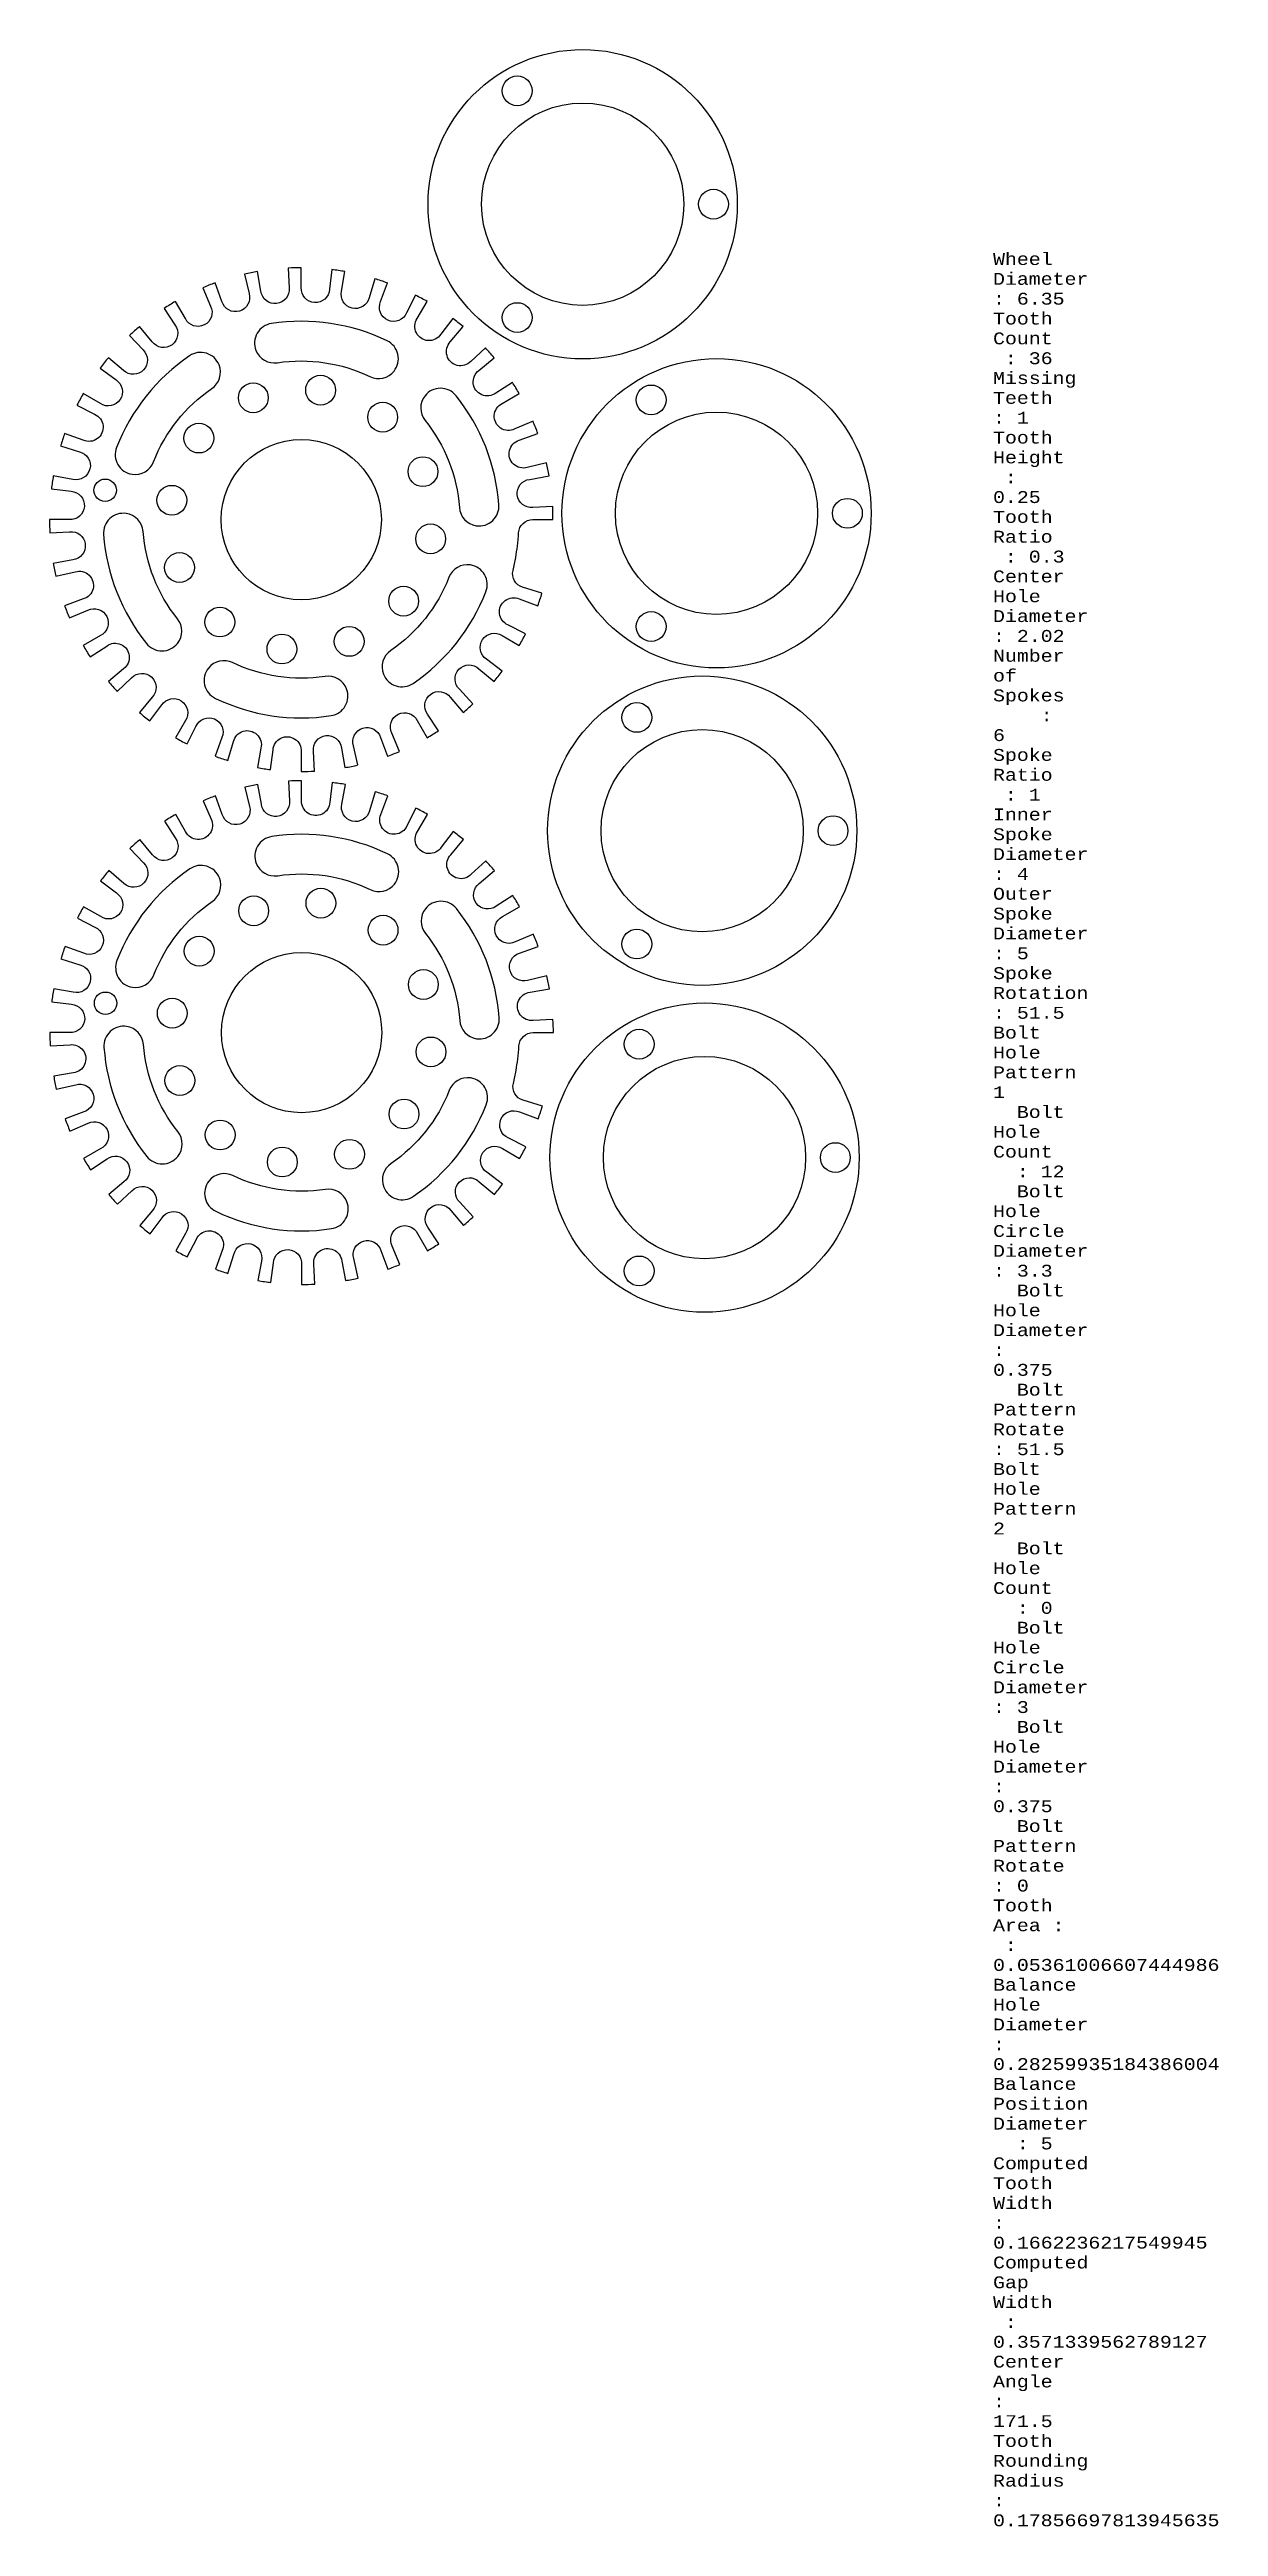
# Model space of a CAD drawing. Header units: inches. Extents: x -0.7 to 14, y -2.3 to 28.9.
import ezdxf

# ---------------------------------------------------------------- set-up
doc = ezdxf.new("R2010")
doc.units = ezdxf.units.IN
doc.header["$MEASUREMENT"] = 0
doc.layers.get('0').update_dxf_attribs({"color": 18, "lineweight": 25, "true_color": 0x000000})
doc.layers.add('Text and Dimensions', color=1, linetype='Continuous', lineweight=25, true_color=0xff0000, plot=False)
doc.styles.add('textstyle11', font='')
doc.styles.get('textstyle11').set_extended_font_data('Courier')

msp = doc.modelspace()

# ---------------------------------------------------------------- linework, layer by layer
at = {"flags": 128}
for points in [[(5.371, 23.024), (5.626, 23.024, 0.013091), (5.622, 23.191), (5.372, 23.178, -1), (5.332, 23.532), (5.578, 23.576, 0.013091), (5.545, 23.739), (5.301, 23.682, -1), (5.2, 24.025), (5.435, 24.11, 0.013091), (5.374, 24.265), (5.143, 24.167, -1), (4.984, 24.487), (5.201, 24.612, 0.013091), (5.114, 24.754), (4.904, 24.618, -1), (4.692, 24.905), (4.883, 25.065, 0.013091), (4.773, 25.19), (4.59, 25.019, -1), (4.331, 25.265), (4.492, 25.457, 0.013091), (4.362, 25.56), (4.211, 25.36, -1), (3.914, 25.558), (4.039, 25.774, 0.013091), (3.892, 25.853), (3.779, 25.631, -1), (3.451, 25.773), (3.537, 26.008, 0.013091), (3.379, 26.061), (3.306, 25.822, -1), (2.959, 25.905), (3.002, 26.151, 0.013091), (2.838, 26.176), (2.807, 25.928, -1), (2.451, 25.949), (2.451, 26.199, 0.013091), (2.285, 26.195), (2.298, 25.945, -1), (1.943, 25.905), (1.9, 26.151, 0.013091), (1.737, 26.118), (1.793, 25.874, -1), (1.451, 25.773), (1.365, 26.008, 0.013091), (1.21, 25.947), (1.308, 25.717, -1), (0.989, 25.558), (0.864, 25.774, 0.013091), (0.722, 25.687), (0.858, 25.478, -1), (0.571, 25.265), (0.41, 25.457, 0.013091), (0.286, 25.346), (0.456, 25.164, -1), (0.21, 24.905), (0.019, 25.065, 0.013091), (-0.085, 24.935), (0.115, 24.785, -1), (-0.082, 24.487), (-0.299, 24.612, 0.013091), (-0.378, 24.466), (-0.155, 24.352, -1), (-0.298, 24.025), (-0.533, 24.11, 0.013091), (-0.585, 23.953), (-0.346, 23.88, -1), (-0.43, 23.532), (-0.676, 23.576, 0.013091), (-0.7, 23.411), (-0.452, 23.381, -1), (-0.474, 23.024), (-0.724, 23.024, 0.013091), (-0.72, 22.858), (-0.47, 22.871, -1), (-0.43, 22.517), (-0.676, 22.473, 0.013091), (-0.643, 22.31), (-0.399, 22.366, -1), (-0.298, 22.024), (-0.533, 21.939, 0.013091), (-0.472, 21.784), (-0.241, 21.882, -1), (-0.082, 21.562), (-0.299, 21.437, 0.013091), (-0.212, 21.295), (-0.002, 21.431, -1), (0.21, 21.144), (0.019, 20.984, 0.013091), (0.129, 20.859), (0.312, 21.03, -1), (0.571, 20.784), (0.41, 20.592, 0.013091), (0.54, 20.489), (0.691, 20.688, -1), (0.989, 20.491), (0.864, 20.275, 0.013091), (1.01, 20.196), (1.123, 20.418, -1), (1.451, 20.276), (1.365, 20.041, 0.013091), (1.523, 19.988), (1.596, 20.227, -1), (1.943, 20.144), (1.9, 19.898, 0.013091), (2.064, 19.873), (2.095, 20.121, -1), (2.451, 20.099), (2.451, 19.849, 0.013091), (2.617, 19.854), (2.604, 20.103, -1), (2.959, 20.144), (3.002, 19.898, 0.013091), (3.165, 19.931), (3.109, 20.174, -1), (3.451, 20.276), (3.537, 20.041, 0.013091), (3.692, 20.102), (3.594, 20.332, -1), (3.914, 20.491), (4.039, 20.275, 0.013091), (4.18, 20.362), (4.044, 20.571, -1), (4.331, 20.784), (4.492, 20.592, 0.013091), (4.616, 20.702), (4.446, 20.885, -1), (4.692, 21.144), (4.883, 20.984, 0.013091), (4.987, 21.114), (4.787, 21.264, -1), (4.984, 21.562), (5.201, 21.437, 0.013091), (5.28, 21.583), (5.057, 21.697, -1), (5.2, 22.024), (5.435, 21.939, 0.013091), (5.487, 22.096), (5.243, 22.171, -0.396433), (5.122, 22.383, 0.015273), (5.156, 22.548), (5.156, 22.548, 0.013091), (5.177, 22.69, 0.015273), (5.192, 22.857, -0.396433), (5.371, 23.024)], [(2.15, 25.002, -0.150882), (3.317, 24.827, 0.350001), (3.621, 24.897), (3.621, 24.897, 0.48148), (3.534, 25.278, 0.150882), (2.075, 25.496, 0.48148), (1.88, 25.157), (1.88, 25.157, 0.350001), (2.15, 25.002)], [(0.588, 23.752, -0.150882), (1.323, 24.676, 0.350001), (1.414, 24.974), (1.414, 24.974, 0.48148), (1.041, 25.089, 0.150882), (0.122, 23.934, 0.48148), (0.318, 23.596), (0.318, 23.596, 0.350001), (0.588, 23.752)], [(4.013, 24.274, -0.150882), (4.445, 23.176, 0.350001), (4.658, 22.947), (4.658, 22.947, 0.48148), (4.944, 23.214, 0.150882), (4.403, 24.586, 0.48148), (4.012, 24.586), (4.012, 24.586, 0.350001), (4.013, 24.274)], [(0.889, 21.775, -0.150882), (0.457, 22.873, 0.350001), (0.244, 23.101), (0.244, 23.101, 0.48148), (-0.042, 22.835, 0.150882), (0.499, 21.463, 0.48148), (0.89, 21.463), (0.89, 21.463, 0.350001), (0.889, 21.775)], [(4.314, 22.297, -0.150882), (3.579, 21.373, 0.350001), (3.488, 21.075), (3.488, 21.075, 0.48148), (3.861, 20.96, 0.150882), (4.78, 22.115, 0.48148), (4.584, 22.453), (4.584, 22.453, 0.350001), (4.314, 22.297)], [(2.752, 21.047, -0.150882), (1.585, 21.222, 0.350001), (1.281, 21.152), (1.281, 21.152, 0.48148), (1.368, 20.771, 0.150882), (2.827, 20.553, 0.48148), (3.022, 20.892), (3.022, 20.892, 0.350001), (2.752, 21.047)], [(5.375, 16.558), (5.631, 16.558, 0.013091), (5.626, 16.724), (5.377, 16.711, -1), (5.336, 17.066), (5.582, 17.109, 0.013091), (5.549, 17.272), (5.306, 17.216, -1), (5.204, 17.558), (5.439, 17.644, 0.013091), (5.378, 17.799), (5.148, 17.701, -1), (4.989, 18.02), (5.205, 18.145, 0.013091), (5.118, 18.287), (4.909, 18.151, -1), (4.696, 18.438), (4.888, 18.599, 0.013091), (4.778, 18.723), (4.595, 18.553, -1), (4.336, 18.799), (4.496, 18.99, 0.013091), (4.366, 19.094), (4.216, 18.894, -1), (3.918, 19.091), (4.043, 19.308, 0.013091), (3.897, 19.387), (3.783, 19.164, -1), (3.456, 19.307), (3.541, 19.542, 0.013091), (3.384, 19.594), (3.311, 19.355, -1), (2.963, 19.439), (3.007, 19.685, 0.013091), (2.842, 19.709), (2.812, 19.461, -1), (2.456, 19.483), (2.456, 19.733, 0.013091), (2.289, 19.729), (2.302, 19.479, -1), (1.948, 19.439), (1.904, 19.685, 0.013091), (1.741, 19.652), (1.798, 19.408, -1), (1.455, 19.307), (1.37, 19.542, 0.013091), (1.215, 19.481), (1.313, 19.25, -1), (0.993, 19.091), (0.868, 19.308, 0.013091), (0.726, 19.221), (0.862, 19.011, -1), (0.575, 18.799), (0.415, 18.99, 0.013091), (0.29, 18.88), (0.461, 18.697, -1), (0.215, 18.438), (0.023, 18.599, 0.013091), (-0.08, 18.469), (0.12, 18.318, -1), (-0.078, 18.02), (-0.294, 18.145, 0.013091), (-0.373, 17.999), (-0.151, 17.886, -1), (-0.293, 17.558), (-0.528, 17.644, 0.013091), (-0.581, 17.486), (-0.342, 17.413, -1), (-0.425, 17.066), (-0.671, 17.109, 0.013091), (-0.696, 16.945), (-0.448, 16.914, -1), (-0.469, 16.558), (-0.719, 16.558, 0.013091), (-0.715, 16.392), (-0.465, 16.405, -1), (-0.425, 16.05), (-0.671, 16.007, 0.013091), (-0.638, 15.844), (-0.394, 15.9, -1), (-0.293, 15.558), (-0.528, 15.472, 0.013091), (-0.467, 15.317), (-0.237, 15.415, -1), (-0.078, 15.095), (-0.294, 14.97, 0.013091), (-0.207, 14.829), (0.002, 14.965, -1), (0.215, 14.678), (0.023, 14.517, 0.013091), (0.134, 14.393), (0.316, 14.563, -1), (0.575, 14.317), (0.415, 14.126, 0.013091), (0.545, 14.022), (0.695, 14.222, -1), (0.993, 14.025), (0.868, 13.808, 0.013091), (1.014, 13.729), (1.128, 13.952, -1), (1.455, 13.809), (1.37, 13.574, 0.013091), (1.527, 13.522), (1.6, 13.761, -1), (1.948, 13.677), (1.904, 13.431, 0.013091), (2.069, 13.407), (2.099, 13.655, -1), (2.456, 13.633), (2.456, 13.383, 0.013091), (2.622, 13.387), (2.609, 13.637, -1), (2.963, 13.677), (3.007, 13.431, 0.013091), (3.17, 13.464), (3.114, 13.708, -1), (3.456, 13.809), (3.541, 13.574, 0.013091), (3.696, 13.635), (3.598, 13.866, -1), (3.918, 14.025), (4.043, 13.808, 0.013091), (4.185, 13.895), (4.049, 14.105, -1), (4.336, 14.317), (4.496, 14.126, 0.013091), (4.621, 14.236), (4.45, 14.419, -1), (4.696, 14.678), (4.888, 14.517, 0.013091), (4.991, 14.647), (4.792, 14.798, -1), (4.989, 15.095), (5.205, 14.97, 0.013091), (5.285, 15.117), (5.062, 15.23, -1), (5.204, 15.558), (5.439, 15.472, 0.013091), (5.492, 15.63), (5.248, 15.704, -0.396433), (5.126, 15.917, 0.015273), (5.16, 16.081), (5.16, 16.081, 0.013091), (5.182, 16.223, 0.015273), (5.197, 16.39, -0.396433), (5.375, 16.558)], [(2.154, 18.535, -0.150882), (3.322, 18.361, 0.350001), (3.626, 18.43), (3.626, 18.43, 0.48148), (3.538, 18.811, 0.150882), (2.079, 19.029, 0.48148), (1.884, 18.691), (1.884, 18.691, 0.350001), (2.154, 18.535)], [(0.593, 17.286, -0.150882), (1.327, 18.209, 0.350001), (1.419, 18.507), (1.419, 18.507, 0.48148), (1.045, 18.622, 0.150882), (0.127, 17.468, 0.48148), (0.323, 17.129), (0.323, 17.129, 0.350001), (0.593, 17.286)], [(4.017, 17.807, -0.150882), (4.45, 16.709, 0.350001), (4.662, 16.481), (4.662, 16.481, 0.48148), (4.948, 16.747, 0.150882), (4.408, 18.12, 0.48148), (4.017, 18.119), (4.017, 18.119, 0.350001), (4.017, 17.807)], [(0.894, 15.309, -0.150882), (0.461, 16.407, 0.350001), (0.249, 16.635), (0.249, 16.635, 0.48148), (-0.037, 16.369, 0.150882), (0.503, 14.996, 0.48148), (0.894, 14.997), (0.894, 14.997, 0.350001), (0.894, 15.309)], [(4.318, 15.83, -0.150882), (3.584, 14.907, 0.350001), (3.492, 14.609), (3.492, 14.609, 0.48148), (3.866, 14.494, 0.150882), (4.784, 15.648, 0.48148), (4.588, 15.986), (4.588, 15.986, 0.350001), (4.318, 15.83)], [(2.757, 14.581, -0.150882), (1.589, 14.755, 0.350001), (1.286, 14.686), (1.286, 14.686, 0.48148), (1.373, 14.305, 0.150882), (2.832, 14.086, 0.48148), (3.027, 14.425), (3.027, 14.425, 0.350001), (2.757, 14.581)]]:
    msp.add_lwpolyline(points, format="xyb", dxfattribs=at)
for centre, radius in [((6, 27), 1.95), ((5.175, 28.429), 0.188), ((6, 27), 1.275), ((4.5, 28), 0), ((7.65, 27), 0.188), ((6, 27), 0), ((5.175, 25.571), 0.188), ((7.689, 23.104), 1.95), ((1.846, 24.56), 0.188), ((2.695, 24.656), 0.188), ((6.864, 24.533), 0.188), ((3.478, 24.316), 0.188), ((7.689, 23.104), 1.275), ((1.16, 24.052), 0.188), ((2.451, 23.024), 1.01), ((3.986, 23.629), 0.188), ((-0.022, 23.394), 0.141), ((0.819, 23.268), 0.188), ((9.339, 23.104), 0.188), ((4.083, 22.781), 0.188), ((0.916, 22.42), 0.188), ((3.742, 21.997), 0.188), ((1.424, 21.733), 0.188), ((6.864, 21.676), 0.188), ((2.207, 21.393), 0.188), ((3.056, 21.489), 0.188), ((7.508, 19.103), 1.95), ((6.683, 20.531), 0.188), ((7.508, 19.103), 1.275), ((9.158, 19.103), 0.188), ((1.851, 18.093), 0.188), ((2.699, 18.19), 0.188), ((3.483, 17.849), 0.188), ((6.683, 17.674), 0.188), ((1.164, 17.585), 0.188), ((2.456, 16.558), 1.01), ((3.991, 17.163), 0.188), ((-0.017, 16.928), 0.141), ((0.824, 16.802), 0.188), ((7.537, 14.982), 1.95), ((6.712, 16.411), 0.188), ((4.087, 16.314), 0.188), ((7.537, 14.982), 1.275), ((0.92, 15.953), 0.188), ((3.747, 15.531), 0.188), ((1.428, 15.267), 0.188), ((2.212, 14.926), 0.188), ((3.06, 15.023), 0.188), ((9.187, 14.982), 0.188), ((6.712, 13.553), 0.188)]:
    msp.add_circle(centre, radius)

# ---------------------------------------------------------------- texts
at = {"layer": 'Text and Dimensions', "insert": (11.176, 26.384), "char_height": 0.15, "width": 1, "attachment_point": 1, "style": 'textstyle11'}
msp.add_mtext('Wheel Diameter       : 6.35\\PTooth Count          : 36\\PMissing Teeth        : 1\\PTooth Height         : 0.25\\PTooth Ratio          : 0.3\\PCenter Hole Diameter : 2.02\\PNumber of Spokes     : 6\\PSpoke Ratio          : 1\\PInner Spoke Diameter : 4\\POuter Spoke Diameter : 5\\PSpoke Rotation       : 51.5\\PBolt Hole Pattern 1\\P  Bolt Hole Count           : 12\\P  Bolt Hole Circle Diameter : 3.3\\P  Bolt Hole Diameter        : 0.375\\P  Bolt Pattern Rotate       : 51.5\\PBolt Hole Pattern 2\\P  Bolt Hole Count           : 0\\P  Bolt Hole Circle Diameter : 3\\P  Bolt Hole Diameter        : 0.375\\P  Bolt Pattern Rotate       : 0\\PTooth Area :                : 0.05361006607444986\\PBalance Hole Diameter       : 0.28259935184386004\\PBalance Position Diameter   : 5\\PComputed Tooth Width        : 0.1662236217549945\\PComputed Gap Width          : 0.3571339562789127\\PCenter Angle                : 171.5\\PTooth Rounding Radius       : 0.17856697813945635\\P', dxfattribs=at)

doc.saveas('drawing.dxf')
